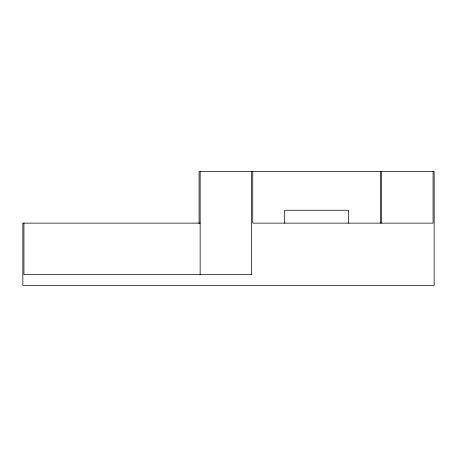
<?xml version="1.0" encoding="UTF-8"?>
<svg xmlns="http://www.w3.org/2000/svg" width="457" height="457" viewBox="0 0 457 457"><rect width="100%" height="100%" fill="white"/><g stroke="black" fill="none" stroke-linecap="round" stroke-linejoin="round"><path stroke-width="0.69" d="M200.149 223.13L22.85 223.13L22.85 285.391L434.15 285.391L434.15 171.609L199.075 171.609L199.075 223.524M433.076 171.609L433.076 223.13L252.744 223.13L252.744 171.609M381.555 171.609L381.555 223.13M380.481 171.609L380.481 223.13M348.548 223.13L348.548 210.254L284.677 210.254L284.677 223.13M251.67 171.609L251.67 274.657L23.924 274.657L23.924 223.13M200.149 171.609L200.149 274.657"/></g></svg>
